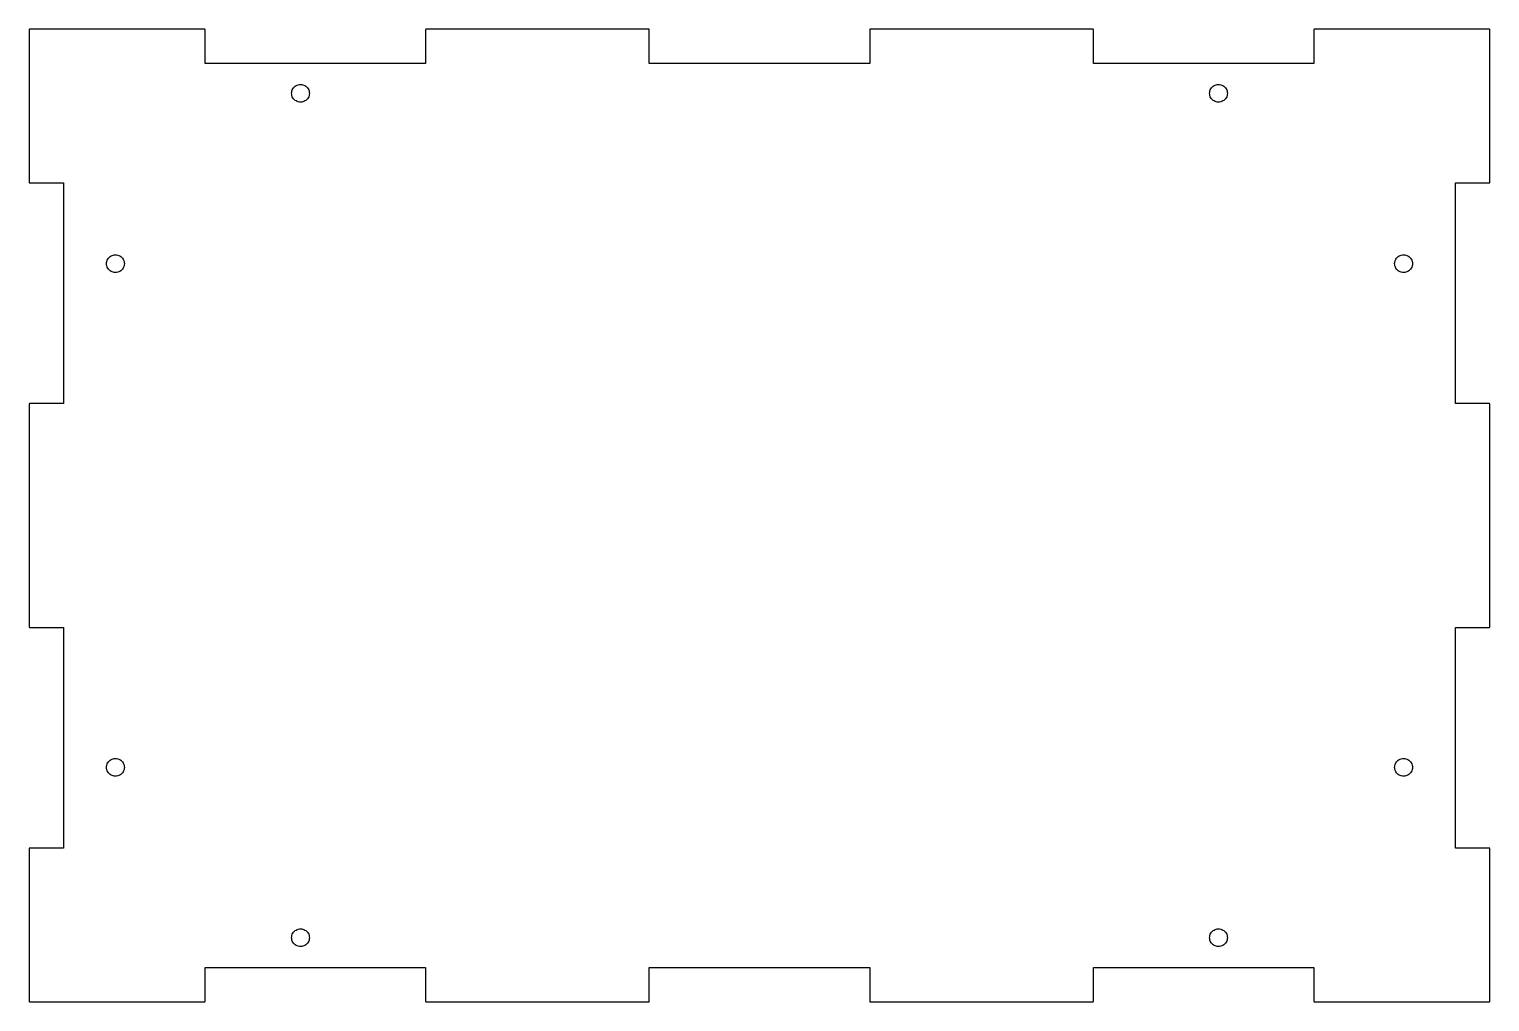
# Model space of a CAD drawing. Header units: metres. Extents: x -99 to 306, y -66 to 316.
# Drawn here: x -98.7 to 98.7, y -65.7 to 65.7 of the extents above; entities that cross this region are included whole.
import ezdxf

# ---------------------------------------------------------------- set-up
doc = ezdxf.new("R2010")
doc.units = ezdxf.units.M

msp = doc.modelspace()

# ---------------------------------------------------------------- linework, layer by layer
for p, q in [((-98.6496, 65.6065), (-98.65, 65.6)), ((-98.65, 65.6), (-98.65, 44.95)), ((-98.6483, 65.6129), (-98.6496, 65.6065)), ((-98.6462, 65.6191), (-98.6483, 65.6129)), ((-98.6433, 65.625), (-98.6462, 65.6191)), ((-98.6397, 65.6304), (-98.6433, 65.625)), ((-98.6353, 65.6353), (-98.6397, 65.6304)), ((-98.6304, 65.6397), (-98.6353, 65.6353)), ((-98.625, 65.6433), (-98.6304, 65.6397)), ((-98.6191, 65.6462), (-98.625, 65.6433)), ((-98.6129, 65.6483), (-98.6191, 65.6462)), ((-98.6065, 65.6496), (-98.6129, 65.6483)), ((-98.6, 65.65), (-98.6065, 65.6496)), ((-74.95, 65.65), (-98.6, 65.65)), ((-74.9435, 65.6496), (-74.95, 65.65)), ((-74.9371, 65.6483), (-74.9435, 65.6496)), ((-74.9309, 65.6462), (-74.9371, 65.6483)), ((-74.925, 65.6433), (-74.9309, 65.6462)), ((-74.9196, 65.6397), (-74.925, 65.6433)), ((-74.9146, 65.6353), (-74.9196, 65.6397)), ((-74.9103, 65.6304), (-74.9146, 65.6353)), ((-74.9067, 65.625), (-74.9103, 65.6304)), ((-74.9038, 65.6191), (-74.9067, 65.625)), ((-74.9017, 65.6129), (-74.9038, 65.6191)), ((-74.9004, 65.6065), (-74.9017, 65.6129)), ((-74.9, 65.6), (-74.9004, 65.6065)), ((-74.9, 61.04), (-74.9, 65.6)), ((-45.0996, 65.6065), (-45.1, 65.6)), ((-45.1, 65.6), (-45.1, 61.04)), ((-45.0983, 65.6129), (-45.0996, 65.6065)), ((-45.0962, 65.6191), (-45.0983, 65.6129)), ((-45.0933, 65.625), (-45.0962, 65.6191)), ((-45.0897, 65.6304), (-45.0933, 65.625)), ((-45.0853, 65.6353), (-45.0897, 65.6304)), ((-45.0804, 65.6397), (-45.0853, 65.6353)), ((-45.075, 65.6433), (-45.0804, 65.6397)), ((-45.0691, 65.6462), (-45.075, 65.6433)), ((-45.0629, 65.6483), (-45.0691, 65.6462)), ((-45.0565, 65.6496), (-45.0629, 65.6483)), ((-45.05, 65.65), (-45.0565, 65.6496)), ((-14.95, 65.65), (-45.05, 65.65)), ((-14.9435, 65.6496), (-14.95, 65.65)), ((-14.9371, 65.6483), (-14.9435, 65.6496)), ((-14.9309, 65.6462), (-14.9371, 65.6483)), ((-14.925, 65.6433), (-14.9309, 65.6462)), ((-14.9196, 65.6397), (-14.925, 65.6433)), ((-14.9146, 65.6353), (-14.9196, 65.6397)), ((-14.9103, 65.6304), (-14.9146, 65.6353)), ((-14.9067, 65.625), (-14.9103, 65.6304)), ((-14.9038, 65.6191), (-14.9067, 65.625)), ((-14.9017, 65.6129), (-14.9038, 65.6191)), ((-14.9004, 65.6065), (-14.9017, 65.6129)), ((-14.9, 65.6), (-14.9004, 65.6065)), ((-14.9, 61.04), (-14.9, 65.6)), ((14.9004, 65.6065), (14.9, 65.6)), ((14.9, 65.6), (14.9, 61.04)), ((14.9017, 65.6129), (14.9004, 65.6065)), ((14.9038, 65.6191), (14.9017, 65.6129)), ((14.9067, 65.625), (14.9038, 65.6191)), ((14.9103, 65.6304), (14.9067, 65.625)), ((14.9146, 65.6353), (14.9103, 65.6304)), ((14.9196, 65.6397), (14.9146, 65.6353)), ((14.925, 65.6433), (14.9196, 65.6397)), ((14.9309, 65.6462), (14.925, 65.6433)), ((14.9371, 65.6483), (14.9309, 65.6462)), ((14.9435, 65.6496), (14.9371, 65.6483)), ((14.95, 65.65), (14.9435, 65.6496)), ((45.05, 65.65), (14.95, 65.65)), ((45.0565, 65.6496), (45.05, 65.65)), ((45.0629, 65.6483), (45.0565, 65.6496)), ((45.0691, 65.6462), (45.0629, 65.6483)), ((45.075, 65.6433), (45.0691, 65.6462)), ((45.0804, 65.6397), (45.075, 65.6433)), ((45.0853, 65.6353), (45.0804, 65.6397)), ((45.0897, 65.6304), (45.0853, 65.6353)), ((45.0933, 65.625), (45.0897, 65.6304)), ((45.0962, 65.6191), (45.0933, 65.625)), ((45.0983, 65.6129), (45.0962, 65.6191)), ((45.0996, 65.6065), (45.0983, 65.6129)), ((45.1, 65.6), (45.0996, 65.6065)), ((45.1, 61.04), (45.1, 65.6)), ((74.9004, 65.6065), (74.9, 65.6)), ((74.9, 65.6), (74.9, 61.04)), ((74.9017, 65.6129), (74.9004, 65.6065)), ((74.9038, 65.6191), (74.9017, 65.6129)), ((74.9067, 65.625), (74.9038, 65.6191)), ((74.9103, 65.6304), (74.9067, 65.625)), ((74.9146, 65.6353), (74.9103, 65.6304)), ((74.9196, 65.6397), (74.9146, 65.6353)), ((74.925, 65.6433), (74.9196, 65.6397)), ((74.9309, 65.6462), (74.925, 65.6433)), ((74.9371, 65.6483), (74.9309, 65.6462)), ((74.9435, 65.6496), (74.9371, 65.6483)), ((74.95, 65.65), (74.9435, 65.6496)), ((98.6, 65.65), (74.95, 65.65)), ((98.6065, 65.6496), (98.6, 65.65)), ((98.6129, 65.6483), (98.6065, 65.6496)), ((98.6191, 65.6462), (98.6129, 65.6483)), ((98.625, 65.6433), (98.6191, 65.6462)), ((98.6304, 65.6397), (98.625, 65.6433)), ((98.6353, 65.6353), (98.6304, 65.6397)), ((98.6397, 65.6304), (98.6353, 65.6353)), ((98.6433, 65.625), (98.6397, 65.6304)), ((98.6462, 65.6191), (98.6433, 65.625)), ((98.6483, 65.6129), (98.6462, 65.6191)), ((98.6496, 65.6065), (98.6483, 65.6129)), ((98.65, 65.6), (98.6496, 65.6065)), ((98.65, 44.95), (98.65, 65.6)), ((-45.1, 61.04), (-74.9, 61.04)), ((14.9, 61.04), (-14.9, 61.04)), ((74.9, 61.04), (45.1, 61.04)), ((-63.1896, 57.1566), (-63.159, 57.3106)), ((-63.159, 57.3106), (-63.1086, 57.4592)), ((-63.1086, 57.4592), (-63.0392, 57.5999)), ((-63.0392, 57.5999), (-62.9519, 57.7305)), ((-62.9519, 57.7305), (-62.8484, 57.8484)), ((-62.8484, 57.8484), (-62.7305, 57.9519)), ((-62.7305, 57.9519), (-62.5999, 58.0392)), ((-62.5999, 58.0392), (-62.4592, 58.1086)), ((-62.4592, 58.1086), (-62.3106, 58.159)), ((-62.3106, 58.159), (-62.1566, 58.1896)), ((-62.1566, 58.1896), (-62, 58.1999)), ((-62, 58.1999), (-61.8434, 58.1896)), ((-61.8434, 58.1896), (-61.6894, 58.159)), ((-61.6894, 58.159), (-61.5409, 58.1086)), ((-61.5409, 58.1086), (-61.4, 58.0391)), ((-61.4, 58.0391), (-61.2695, 57.9519)), ((-61.2695, 57.9519), (-61.1515, 57.8484)), ((-61.1515, 57.8484), (-61.0481, 57.7305)), ((-61.0481, 57.7305), (-60.9608, 57.5999)), ((-60.9608, 57.5999), (-60.8914, 57.4592)), ((-60.8914, 57.4592), (-60.841, 57.3106)), ((-60.841, 57.3106), (-60.8104, 57.1566)), ((60.8104, 57.1566), (60.841, 57.3106)), ((60.841, 57.3106), (60.8914, 57.4592)), ((60.8914, 57.4592), (60.9608, 57.5999)), ((60.9608, 57.5999), (61.0481, 57.7305)), ((61.0481, 57.7305), (61.1515, 57.8484)), ((61.1515, 57.8484), (61.2695, 57.9519)), ((61.2695, 57.9519), (61.4, 58.0391)), ((61.4, 58.0391), (61.5409, 58.1086)), ((61.5409, 58.1086), (61.6894, 58.159)), ((61.6894, 58.159), (61.8434, 58.1896)), ((61.8434, 58.1896), (62, 58.1999)), ((62, 58.1999), (62.1566, 58.1896)), ((62.1566, 58.1896), (62.3106, 58.159)), ((62.3106, 58.159), (62.4592, 58.1086)), ((62.4592, 58.1086), (62.5999, 58.0392)), ((62.5999, 58.0392), (62.7305, 57.9519)), ((62.7305, 57.9519), (62.8484, 57.8484)), ((62.8484, 57.8484), (62.9519, 57.7305)), ((62.9519, 57.7305), (63.0392, 57.5999)), ((63.0392, 57.5999), (63.1086, 57.4592)), ((63.1086, 57.4592), (63.159, 57.3106)), ((63.159, 57.3106), (63.1896, 57.1566)), ((-63.1999, 57), (-63.1896, 57.1566)), ((-63.1896, 56.8434), (-63.1999, 57)), ((-63.159, 56.6894), (-63.1896, 56.8434)), ((-63.1086, 56.5409), (-63.159, 56.6894)), ((-63.0391, 56.4), (-63.1086, 56.5409)), ((-62.9519, 56.2695), (-63.0391, 56.4)), ((-62.8484, 56.1515), (-62.9519, 56.2695)), ((-62.7305, 56.0481), (-62.8484, 56.1515)), ((-62.5999, 55.9608), (-62.7305, 56.0481)), ((-62.4592, 55.8914), (-62.5999, 55.9608)), ((-62.3106, 55.841), (-62.4592, 55.8914)), ((-62.1566, 55.8104), (-62.3106, 55.841)), ((-62, 55.8001), (-62.1566, 55.8104)), ((-61.8434, 55.8104), (-62, 55.8001)), ((-61.6894, 55.841), (-61.8434, 55.8104)), ((-61.5409, 55.8914), (-61.6894, 55.841)), ((-61.4, 55.9609), (-61.5409, 55.8914)), ((-61.2695, 56.0481), (-61.4, 55.9609)), ((-61.1515, 56.1515), (-61.2695, 56.0481)), ((-61.0481, 56.2695), (-61.1515, 56.1515)), ((-60.9609, 56.4), (-61.0481, 56.2695)), ((-60.8914, 56.5409), (-60.9609, 56.4)), ((-60.841, 56.6894), (-60.8914, 56.5409)), ((-60.8104, 56.8434), (-60.841, 56.6894)), ((-60.8104, 57.1566), (-60.8001, 57)), ((-60.8001, 57), (-60.8104, 56.8434)), ((60.8001, 57), (60.8104, 57.1566)), ((60.8104, 56.8434), (60.8001, 57)), ((60.841, 56.6894), (60.8104, 56.8434)), ((60.8914, 56.5409), (60.841, 56.6894)), ((60.9609, 56.4), (60.8914, 56.5409)), ((61.0481, 56.2695), (60.9609, 56.4)), ((61.1515, 56.1515), (61.0481, 56.2695)), ((61.2695, 56.0481), (61.1515, 56.1515)), ((61.4, 55.9609), (61.2695, 56.0481)), ((61.5409, 55.8914), (61.4, 55.9609)), ((61.6894, 55.841), (61.5409, 55.8914)), ((61.8434, 55.8104), (61.6894, 55.841)), ((62, 55.8001), (61.8434, 55.8104)), ((62.1566, 55.8104), (62, 55.8001)), ((62.3106, 55.841), (62.1566, 55.8104)), ((62.4592, 55.8914), (62.3106, 55.841)), ((62.5999, 55.9608), (62.4592, 55.8914)), ((62.7305, 56.0481), (62.5999, 55.9608)), ((62.8484, 56.1515), (62.7305, 56.0481)), ((62.9519, 56.2695), (62.8484, 56.1515)), ((63.0391, 56.4), (62.9519, 56.2695)), ((63.1086, 56.5409), (63.0391, 56.4)), ((63.159, 56.6894), (63.1086, 56.5409)), ((63.1896, 56.8434), (63.159, 56.6894)), ((63.1896, 57.1566), (63.1999, 57)), ((63.1999, 57), (63.1896, 56.8434)), ((-98.65, 44.95), (-98.6496, 44.9435)), ((-98.6496, 44.9435), (-98.6483, 44.9371)), ((-98.6483, 44.9371), (-98.6462, 44.9309)), ((-98.6462, 44.9309), (-98.6433, 44.925)), ((-98.6433, 44.925), (-98.6397, 44.9196)), ((-98.6397, 44.9196), (-98.6353, 44.9146)), ((-98.6353, 44.9146), (-98.6304, 44.9103)), ((-98.6304, 44.9103), (-98.625, 44.9067)), ((-98.625, 44.9067), (-98.6191, 44.9038)), ((-98.6191, 44.9038), (-98.6129, 44.9017)), ((-98.6129, 44.9017), (-98.6065, 44.9004)), ((-98.6065, 44.9004), (-98.6, 44.9)), ((-98.6, 44.9), (-94.04, 44.9)), ((-94.04, 44.9), (-94.04, 15.1)), ((94.04, 15.1), (94.04, 44.9)), ((94.04, 44.9), (98.6, 44.9)), ((98.6, 44.9), (98.6065, 44.9004)), ((98.6065, 44.9004), (98.6129, 44.9017)), ((98.6129, 44.9017), (98.6191, 44.9038)), ((98.6191, 44.9038), (98.625, 44.9067)), ((98.625, 44.9067), (98.6304, 44.9103)), ((98.6304, 44.9103), (98.6353, 44.9146)), ((98.6353, 44.9146), (98.6397, 44.9196)), ((98.6397, 44.9196), (98.6433, 44.925)), ((98.6433, 44.925), (98.6462, 44.9309)), ((98.6462, 44.9309), (98.6483, 44.9371)), ((98.6483, 44.9371), (98.6496, 44.9435)), ((98.6496, 44.9435), (98.65, 44.95)), ((-88.1999, 34), (-88.1896, 34.1566)), ((-88.1896, 33.8434), (-88.1999, 34)), ((-88.1896, 34.1566), (-88.159, 34.3106)), ((-88.159, 33.6894), (-88.1896, 33.8434)), ((-88.159, 34.3106), (-88.1086, 34.4592)), ((-88.1086, 33.5409), (-88.159, 33.6894)), ((-88.1086, 34.4592), (-88.0392, 34.5999)), ((-88.0392, 34.5999), (-87.9519, 34.7305)), ((-87.9519, 34.7305), (-87.8484, 34.8484)), ((-87.8484, 34.8484), (-87.7305, 34.9519)), ((-87.7305, 34.9519), (-87.5999, 35.0392)), ((-87.5999, 35.0392), (-87.4592, 35.1086)), ((-87.4592, 35.1086), (-87.3106, 35.159)), ((-87.3106, 35.159), (-87.1566, 35.1896)), ((-87.1566, 35.1896), (-87, 35.1999)), ((-87, 35.1999), (-86.8434, 35.1896)), ((-86.8434, 35.1896), (-86.6894, 35.159)), ((-86.6894, 35.159), (-86.5409, 35.1086)), ((-86.5409, 35.1086), (-86.4, 35.0391)), ((-86.4, 35.0391), (-86.2695, 34.9519)), ((-86.2695, 34.9519), (-86.1515, 34.8484)), ((-86.1515, 34.8484), (-86.0481, 34.7305)), ((-86.0481, 34.7305), (-85.9608, 34.5999)), ((-85.9608, 34.5999), (-85.8914, 34.4592)), ((-85.8914, 34.4592), (-85.841, 34.3106)), ((-85.841, 33.6894), (-85.8914, 33.5409)), ((-85.841, 34.3106), (-85.8104, 34.1566)), ((-85.8104, 33.8434), (-85.841, 33.6894)), ((-85.8104, 34.1566), (-85.8001, 34)), ((-85.8001, 34), (-85.8104, 33.8434)), ((85.8001, 34), (85.8104, 34.1566)), ((85.8104, 33.8434), (85.8001, 34)), ((85.8104, 34.1566), (85.841, 34.3106)), ((85.841, 33.6894), (85.8104, 33.8434)), ((85.841, 34.3106), (85.8914, 34.4592)), ((85.8914, 33.5409), (85.841, 33.6894)), ((85.8914, 34.4592), (85.9608, 34.5999)), ((85.9608, 34.5999), (86.0481, 34.7305)), ((86.0481, 34.7305), (86.1515, 34.8484)), ((86.1515, 34.8484), (86.2695, 34.9519)), ((86.2695, 34.9519), (86.4, 35.0391)), ((86.4, 35.0391), (86.5409, 35.1086)), ((86.5409, 35.1086), (86.6894, 35.159)), ((86.6894, 35.159), (86.8434, 35.1896)), ((86.8434, 35.1896), (87, 35.1999)), ((87, 35.1999), (87.1566, 35.1896)), ((87.1566, 35.1896), (87.3106, 35.159)), ((87.3106, 35.159), (87.4592, 35.1086)), ((87.4592, 35.1086), (87.5999, 35.0392)), ((87.5999, 35.0392), (87.7305, 34.9519)), ((87.7305, 34.9519), (87.8484, 34.8484)), ((87.8484, 34.8484), (87.9519, 34.7305)), ((87.9519, 34.7305), (88.0392, 34.5999)), ((88.0392, 34.5999), (88.1086, 34.4592)), ((88.1086, 34.4592), (88.159, 34.3106)), ((88.159, 33.6894), (88.1086, 33.5409)), ((88.159, 34.3106), (88.1896, 34.1566)), ((88.1896, 33.8434), (88.159, 33.6894)), ((88.1896, 34.1566), (88.1999, 34)), ((88.1999, 34), (88.1896, 33.8434)), ((-88.0391, 33.4), (-88.1086, 33.5409)), ((-87.9519, 33.2695), (-88.0391, 33.4)), ((-87.8484, 33.1515), (-87.9519, 33.2695)), ((-87.7305, 33.0481), (-87.8484, 33.1515)), ((-87.5999, 32.9608), (-87.7305, 33.0481)), ((-87.4592, 32.8914), (-87.5999, 32.9608)), ((-87.3106, 32.841), (-87.4592, 32.8914)), ((-87.1566, 32.8104), (-87.3106, 32.841)), ((-87, 32.8001), (-87.1566, 32.8104)), ((-86.8434, 32.8104), (-87, 32.8001)), ((-86.6894, 32.841), (-86.8434, 32.8104)), ((-86.5409, 32.8914), (-86.6894, 32.841)), ((-86.4, 32.9609), (-86.5409, 32.8914)), ((-86.2695, 33.0481), (-86.4, 32.9609)), ((-86.1515, 33.1515), (-86.2695, 33.0481)), ((-86.0481, 33.2695), (-86.1515, 33.1515)), ((-85.9609, 33.4), (-86.0481, 33.2695)), ((-85.8914, 33.5409), (-85.9609, 33.4)), ((85.9609, 33.4), (85.8914, 33.5409)), ((86.0481, 33.2695), (85.9609, 33.4)), ((86.1515, 33.1515), (86.0481, 33.2695)), ((86.2695, 33.0481), (86.1515, 33.1515)), ((86.4, 32.9609), (86.2695, 33.0481)), ((86.5409, 32.8914), (86.4, 32.9609)), ((86.6894, 32.841), (86.5409, 32.8914)), ((86.8434, 32.8104), (86.6894, 32.841)), ((87, 32.8001), (86.8434, 32.8104)), ((87.1566, 32.8104), (87, 32.8001)), ((87.3106, 32.841), (87.1566, 32.8104)), ((87.4592, 32.8914), (87.3106, 32.841)), ((87.5999, 32.9608), (87.4592, 32.8914)), ((87.7305, 33.0481), (87.5999, 32.9608)), ((87.8484, 33.1515), (87.7305, 33.0481)), ((87.9519, 33.2695), (87.8484, 33.1515)), ((88.0391, 33.4), (87.9519, 33.2695)), ((88.1086, 33.5409), (88.0391, 33.4)), ((-98.6496, 15.0565), (-98.65, 15.05)), ((-98.65, 15.05), (-98.65, -15.05)), ((-98.6483, 15.0629), (-98.6496, 15.0565)), ((-98.6462, 15.0691), (-98.6483, 15.0629)), ((-98.6433, 15.075), (-98.6462, 15.0691)), ((-98.6397, 15.0804), (-98.6433, 15.075)), ((-98.6353, 15.0853), (-98.6397, 15.0804)), ((-98.6304, 15.0897), (-98.6353, 15.0853)), ((-98.625, 15.0933), (-98.6304, 15.0897)), ((-98.6191, 15.0962), (-98.625, 15.0933)), ((-98.6129, 15.0983), (-98.6191, 15.0962)), ((-98.6065, 15.0996), (-98.6129, 15.0983)), ((-98.6, 15.1), (-98.6065, 15.0996)), ((-94.04, 15.1), (-98.6, 15.1)), ((98.6, 15.1), (94.04, 15.1)), ((98.6065, 15.0996), (98.6, 15.1)), ((98.6129, 15.0983), (98.6065, 15.0996)), ((98.6191, 15.0962), (98.6129, 15.0983)), ((98.625, 15.0933), (98.6191, 15.0962)), ((98.6304, 15.0897), (98.625, 15.0933)), ((98.6353, 15.0853), (98.6304, 15.0897)), ((98.6397, 15.0804), (98.6353, 15.0853)), ((98.6433, 15.075), (98.6397, 15.0804)), ((98.6462, 15.0691), (98.6433, 15.075)), ((98.6483, 15.0629), (98.6462, 15.0691)), ((98.6496, 15.0565), (98.6483, 15.0629)), ((98.65, 15.05), (98.6496, 15.0565)), ((98.65, -15.05), (98.65, 15.05)), ((-98.65, -15.05), (-98.6496, -15.0565)), ((-98.6496, -15.0565), (-98.6483, -15.0629)), ((-98.6483, -15.0629), (-98.6462, -15.0691)), ((-98.6462, -15.0691), (-98.6433, -15.075)), ((-98.6433, -15.075), (-98.6397, -15.0804)), ((-98.6397, -15.0804), (-98.6353, -15.0853)), ((-98.6353, -15.0853), (-98.6304, -15.0897)), ((-98.6304, -15.0897), (-98.625, -15.0933)), ((-98.625, -15.0933), (-98.6191, -15.0962)), ((-98.6191, -15.0962), (-98.6129, -15.0983)), ((-98.6129, -15.0983), (-98.6065, -15.0996)), ((-98.6065, -15.0996), (-98.6, -15.1)), ((-98.6, -15.1), (-94.04, -15.1)), ((-94.04, -15.1), (-94.04, -44.9)), ((94.04, -44.9), (94.04, -15.1)), ((94.04, -15.1), (98.6, -15.1)), ((98.6, -15.1), (98.6065, -15.0996)), ((98.6065, -15.0996), (98.6129, -15.0983)), ((98.6129, -15.0983), (98.6191, -15.0962)), ((98.6191, -15.0962), (98.625, -15.0933)), ((98.625, -15.0933), (98.6304, -15.0897)), ((98.6304, -15.0897), (98.6353, -15.0853)), ((98.6353, -15.0853), (98.6397, -15.0804)), ((98.6397, -15.0804), (98.6433, -15.075)), ((98.6433, -15.075), (98.6462, -15.0691)), ((98.6462, -15.0691), (98.6483, -15.0629)), ((98.6483, -15.0629), (98.6496, -15.0565)), ((98.6496, -15.0565), (98.65, -15.05)), ((-88.159, -33.6894), (-88.1086, -33.5409)), ((-88.1086, -33.5409), (-88.0391, -33.4)), ((-88.0391, -33.4), (-87.9519, -33.2695)), ((-87.9519, -33.2695), (-87.8484, -33.1515)), ((-87.8484, -33.1515), (-87.7305, -33.0481)), ((-87.7305, -33.0481), (-87.5999, -32.9608)), ((-87.5999, -32.9608), (-87.4592, -32.8914)), ((-87.4592, -32.8914), (-87.3106, -32.841)), ((-87.3106, -32.841), (-87.1566, -32.8104)), ((-87.1566, -32.8104), (-87, -32.8001)), ((-87, -32.8001), (-86.8434, -32.8104)), ((-86.8434, -32.8104), (-86.6894, -32.841)), ((-86.6894, -32.841), (-86.5409, -32.8914)), ((-86.5409, -32.8914), (-86.4, -32.9609)), ((-86.4, -32.9609), (-86.2695, -33.0481)), ((-86.2695, -33.0481), (-86.1515, -33.1515)), ((-86.1515, -33.1515), (-86.0481, -33.2695)), ((-86.0481, -33.2695), (-85.9609, -33.4)), ((-85.9609, -33.4), (-85.8914, -33.5409)), ((-85.8914, -33.5409), (-85.841, -33.6894)), ((85.841, -33.6894), (85.8914, -33.5409)), ((85.8914, -33.5409), (85.9609, -33.4)), ((85.9609, -33.4), (86.0481, -33.2695)), ((86.0481, -33.2695), (86.1515, -33.1515)), ((86.1515, -33.1515), (86.2695, -33.0481)), ((86.2695, -33.0481), (86.4, -32.9609)), ((86.4, -32.9609), (86.5409, -32.8914)), ((86.5409, -32.8914), (86.6894, -32.841)), ((86.6894, -32.841), (86.8434, -32.8104)), ((86.8434, -32.8104), (87, -32.8001)), ((87, -32.8001), (87.1566, -32.8104)), ((87.1566, -32.8104), (87.3106, -32.841)), ((87.3106, -32.841), (87.4592, -32.8914)), ((87.4592, -32.8914), (87.5999, -32.9608)), ((87.5999, -32.9608), (87.7305, -33.0481)), ((87.7305, -33.0481), (87.8484, -33.1515)), ((87.8484, -33.1515), (87.9519, -33.2695)), ((87.9519, -33.2695), (88.0391, -33.4)), ((88.0391, -33.4), (88.1086, -33.5409)), ((88.1086, -33.5409), (88.159, -33.6894)), ((-88.1999, -34), (-88.1896, -33.8434)), ((-88.1896, -34.1566), (-88.1999, -34)), ((-88.1896, -33.8434), (-88.159, -33.6894)), ((-88.159, -34.3106), (-88.1896, -34.1566)), ((-88.1086, -34.4592), (-88.159, -34.3106)), ((-88.0392, -34.5999), (-88.1086, -34.4592)), ((-87.9519, -34.7305), (-88.0392, -34.5999)), ((-87.8484, -34.8484), (-87.9519, -34.7305)), ((-87.7305, -34.9519), (-87.8484, -34.8484)), ((-87.5999, -35.0392), (-87.7305, -34.9519)), ((-87.4592, -35.1086), (-87.5999, -35.0392)), ((-87.3106, -35.159), (-87.4592, -35.1086)), ((-87.1566, -35.1896), (-87.3106, -35.159)), ((-87, -35.1999), (-87.1566, -35.1896)), ((-86.8434, -35.1896), (-87, -35.1999)), ((-86.6894, -35.159), (-86.8434, -35.1896)), ((-86.5409, -35.1086), (-86.6894, -35.159)), ((-86.4, -35.0391), (-86.5409, -35.1086)), ((-86.2695, -34.9519), (-86.4, -35.0391)), ((-86.1515, -34.8484), (-86.2695, -34.9519)), ((-86.0481, -34.7305), (-86.1515, -34.8484)), ((-85.9608, -34.5999), (-86.0481, -34.7305)), ((-85.8914, -34.4592), (-85.9608, -34.5999)), ((-85.841, -34.3106), (-85.8914, -34.4592)), ((-85.841, -33.6894), (-85.8104, -33.8434)), ((-85.8104, -34.1566), (-85.841, -34.3106)), ((-85.8104, -33.8434), (-85.8001, -34)), ((-85.8001, -34), (-85.8104, -34.1566)), ((85.8001, -34), (85.8104, -33.8434)), ((85.8104, -34.1566), (85.8001, -34)), ((85.8104, -33.8434), (85.841, -33.6894)), ((85.841, -34.3106), (85.8104, -34.1566)), ((85.8914, -34.4592), (85.841, -34.3106)), ((85.9608, -34.5999), (85.8914, -34.4592)), ((86.0481, -34.7305), (85.9608, -34.5999)), ((86.1515, -34.8484), (86.0481, -34.7305)), ((86.2695, -34.9519), (86.1515, -34.8484)), ((86.4, -35.0391), (86.2695, -34.9519)), ((86.5409, -35.1086), (86.4, -35.0391)), ((86.6894, -35.159), (86.5409, -35.1086)), ((86.8434, -35.1896), (86.6894, -35.159)), ((87, -35.1999), (86.8434, -35.1896)), ((87.1566, -35.1896), (87, -35.1999)), ((87.3106, -35.159), (87.1566, -35.1896)), ((87.4592, -35.1086), (87.3106, -35.159)), ((87.5999, -35.0392), (87.4592, -35.1086)), ((87.7305, -34.9519), (87.5999, -35.0392)), ((87.8484, -34.8484), (87.7305, -34.9519)), ((87.9519, -34.7305), (87.8484, -34.8484)), ((88.0392, -34.5999), (87.9519, -34.7305)), ((88.1086, -34.4592), (88.0392, -34.5999)), ((88.159, -34.3106), (88.1086, -34.4592)), ((88.159, -33.6894), (88.1896, -33.8434)), ((88.1896, -34.1566), (88.159, -34.3106)), ((88.1896, -33.8434), (88.1999, -34)), ((88.1999, -34), (88.1896, -34.1566)), ((-98.6496, -44.9435), (-98.65, -44.95)), ((-98.65, -44.95), (-98.65, -65.6)), ((-98.6483, -44.9371), (-98.6496, -44.9435)), ((-98.6462, -44.9309), (-98.6483, -44.9371)), ((-98.6433, -44.925), (-98.6462, -44.9309)), ((-98.6397, -44.9196), (-98.6433, -44.925)), ((-98.6353, -44.9146), (-98.6397, -44.9196)), ((-98.6304, -44.9103), (-98.6353, -44.9146)), ((-98.625, -44.9067), (-98.6304, -44.9103)), ((-98.6191, -44.9038), (-98.625, -44.9067)), ((-98.6129, -44.9017), (-98.6191, -44.9038)), ((-98.6065, -44.9004), (-98.6129, -44.9017)), ((-98.6, -44.9), (-98.6065, -44.9004)), ((-94.04, -44.9), (-98.6, -44.9)), ((98.6, -44.9), (94.04, -44.9)), ((98.6065, -44.9004), (98.6, -44.9)), ((98.6129, -44.9017), (98.6065, -44.9004)), ((98.6191, -44.9038), (98.6129, -44.9017)), ((98.625, -44.9067), (98.6191, -44.9038)), ((98.6304, -44.9103), (98.625, -44.9067)), ((98.6353, -44.9146), (98.6304, -44.9103)), ((98.6397, -44.9196), (98.6353, -44.9146)), ((98.6433, -44.925), (98.6397, -44.9196)), ((98.6462, -44.9309), (98.6433, -44.925)), ((98.6483, -44.9371), (98.6462, -44.9309)), ((98.6496, -44.9435), (98.6483, -44.9371)), ((98.65, -44.95), (98.6496, -44.9435)), ((98.65, -65.6), (98.65, -44.95)), ((-63.1999, -57), (-63.1896, -56.8434)), ((-63.1896, -57.1566), (-63.1999, -57)), ((-63.1896, -56.8434), (-63.159, -56.6894)), ((-63.159, -57.3106), (-63.1896, -57.1566)), ((-63.159, -56.6894), (-63.1086, -56.5409)), ((-63.1086, -56.5409), (-63.0391, -56.4)), ((-63.0391, -56.4), (-62.9519, -56.2695)), ((-62.9519, -56.2695), (-62.8484, -56.1515)), ((-62.8484, -56.1515), (-62.7305, -56.0481)), ((-62.7305, -56.0481), (-62.5999, -55.9608)), ((-62.5999, -55.9608), (-62.4592, -55.8914)), ((-62.4592, -55.8914), (-62.3106, -55.841)), ((-62.3106, -55.841), (-62.1566, -55.8104)), ((-62.1566, -55.8104), (-62, -55.8001)), ((-62, -55.8001), (-61.8434, -55.8104)), ((-61.8434, -55.8104), (-61.6894, -55.841)), ((-61.6894, -55.841), (-61.5409, -55.8914)), ((-61.5409, -55.8914), (-61.4, -55.9609)), ((-61.4, -55.9609), (-61.2695, -56.0481)), ((-61.2695, -56.0481), (-61.1515, -56.1515)), ((-61.1515, -56.1515), (-61.0481, -56.2695)), ((-61.0481, -56.2695), (-60.9609, -56.4)), ((-60.9609, -56.4), (-60.8914, -56.5409)), ((-60.8914, -56.5409), (-60.841, -56.6894)), ((-60.841, -56.6894), (-60.8104, -56.8434)), ((-60.8104, -57.1566), (-60.841, -57.3106)), ((-60.8104, -56.8434), (-60.8001, -57)), ((-60.8001, -57), (-60.8104, -57.1566)), ((60.8001, -57), (60.8104, -56.8434)), ((60.8104, -57.1566), (60.8001, -57)), ((60.8104, -56.8434), (60.841, -56.6894)), ((60.841, -57.3106), (60.8104, -57.1566)), ((60.841, -56.6894), (60.8914, -56.5409)), ((60.8914, -56.5409), (60.9609, -56.4)), ((60.9609, -56.4), (61.0481, -56.2695)), ((61.0481, -56.2695), (61.1515, -56.1515)), ((61.1515, -56.1515), (61.2695, -56.0481)), ((61.2695, -56.0481), (61.4, -55.9609)), ((61.4, -55.9609), (61.5409, -55.8914)), ((61.5409, -55.8914), (61.6894, -55.841)), ((61.6894, -55.841), (61.8434, -55.8104)), ((61.8434, -55.8104), (62, -55.8001)), ((62, -55.8001), (62.1566, -55.8104)), ((62.1566, -55.8104), (62.3106, -55.841)), ((62.3106, -55.841), (62.4592, -55.8914)), ((62.4592, -55.8914), (62.5999, -55.9608)), ((62.5999, -55.9608), (62.7305, -56.0481)), ((62.7305, -56.0481), (62.8484, -56.1515)), ((62.8484, -56.1515), (62.9519, -56.2695)), ((62.9519, -56.2695), (63.0391, -56.4)), ((63.0391, -56.4), (63.1086, -56.5409)), ((63.1086, -56.5409), (63.159, -56.6894)), ((63.159, -56.6894), (63.1896, -56.8434)), ((63.1896, -57.1566), (63.159, -57.3106)), ((63.1896, -56.8434), (63.1999, -57)), ((63.1999, -57), (63.1896, -57.1566)), ((-63.1086, -57.4592), (-63.159, -57.3106)), ((-63.0392, -57.5999), (-63.1086, -57.4592)), ((-62.9519, -57.7305), (-63.0392, -57.5999)), ((-62.8484, -57.8484), (-62.9519, -57.7305)), ((-62.7305, -57.9519), (-62.8484, -57.8484)), ((-62.5999, -58.0392), (-62.7305, -57.9519)), ((-62.4592, -58.1086), (-62.5999, -58.0392)), ((-62.3106, -58.159), (-62.4592, -58.1086)), ((-62.1566, -58.1896), (-62.3106, -58.159)), ((-62, -58.1999), (-62.1566, -58.1896)), ((-61.8434, -58.1896), (-62, -58.1999)), ((-61.6894, -58.159), (-61.8434, -58.1896)), ((-61.5409, -58.1086), (-61.6894, -58.159)), ((-61.4, -58.0391), (-61.5409, -58.1086)), ((-61.2695, -57.9519), (-61.4, -58.0391)), ((-61.1515, -57.8484), (-61.2695, -57.9519)), ((-61.0481, -57.7305), (-61.1515, -57.8484)), ((-60.9608, -57.5999), (-61.0481, -57.7305)), ((-60.8914, -57.4592), (-60.9608, -57.5999)), ((-60.841, -57.3106), (-60.8914, -57.4592)), ((60.8914, -57.4592), (60.841, -57.3106)), ((60.9608, -57.5999), (60.8914, -57.4592)), ((61.0481, -57.7305), (60.9608, -57.5999)), ((61.1515, -57.8484), (61.0481, -57.7305)), ((61.2695, -57.9519), (61.1515, -57.8484)), ((61.4, -58.0391), (61.2695, -57.9519)), ((61.5409, -58.1086), (61.4, -58.0391)), ((61.6894, -58.159), (61.5409, -58.1086)), ((61.8434, -58.1896), (61.6894, -58.159)), ((62, -58.1999), (61.8434, -58.1896)), ((62.1566, -58.1896), (62, -58.1999)), ((62.3106, -58.159), (62.1566, -58.1896)), ((62.4592, -58.1086), (62.3106, -58.159)), ((62.5999, -58.0392), (62.4592, -58.1086)), ((62.7305, -57.9519), (62.5999, -58.0392)), ((62.8484, -57.8484), (62.7305, -57.9519)), ((62.9519, -57.7305), (62.8484, -57.8484)), ((63.0392, -57.5999), (62.9519, -57.7305)), ((63.1086, -57.4592), (63.0392, -57.5999)), ((63.159, -57.3106), (63.1086, -57.4592)), ((-74.9, -65.6), (-74.9, -61.04)), ((-74.9, -61.04), (-45.1, -61.04)), ((-45.1, -61.04), (-45.1, -65.6)), ((-14.9, -65.6), (-14.9, -61.04)), ((-14.9, -61.04), (14.9, -61.04)), ((14.9, -61.04), (14.9, -65.6)), ((45.1, -65.6), (45.1, -61.04)), ((45.1, -61.04), (74.9, -61.04)), ((74.9, -61.04), (74.9, -65.6)), ((-98.65, -65.6), (-98.6496, -65.6065)), ((-98.6496, -65.6065), (-98.6483, -65.6129)), ((-98.6483, -65.6129), (-98.6462, -65.6191)), ((-98.6462, -65.6191), (-98.6433, -65.625)), ((-98.6433, -65.625), (-98.6397, -65.6304)), ((-98.6397, -65.6304), (-98.6353, -65.6353)), ((-98.6353, -65.6353), (-98.6304, -65.6397)), ((-98.6304, -65.6397), (-98.625, -65.6433)), ((-98.625, -65.6433), (-98.6191, -65.6462)), ((-98.6191, -65.6462), (-98.6129, -65.6483)), ((-98.6129, -65.6483), (-98.6065, -65.6496)), ((-98.6065, -65.6496), (-98.6, -65.65)), ((-98.6, -65.65), (-74.95, -65.65)), ((-74.95, -65.65), (-74.9435, -65.6496)), ((-74.9435, -65.6496), (-74.9371, -65.6483)), ((-74.9371, -65.6483), (-74.9309, -65.6462)), ((-74.9309, -65.6462), (-74.925, -65.6433)), ((-74.925, -65.6433), (-74.9196, -65.6397)), ((-74.9196, -65.6397), (-74.9146, -65.6353)), ((-74.9146, -65.6353), (-74.9103, -65.6304)), ((-74.9103, -65.6304), (-74.9067, -65.625)), ((-74.9067, -65.625), (-74.9038, -65.6191)), ((-74.9038, -65.6191), (-74.9017, -65.6129)), ((-74.9017, -65.6129), (-74.9004, -65.6065)), ((-74.9004, -65.6065), (-74.9, -65.6)), ((-45.1, -65.6), (-45.0996, -65.6065)), ((-45.0996, -65.6065), (-45.0983, -65.6129)), ((-45.0983, -65.6129), (-45.0962, -65.6191)), ((-45.0962, -65.6191), (-45.0933, -65.625)), ((-45.0933, -65.625), (-45.0897, -65.6304)), ((-45.0897, -65.6304), (-45.0853, -65.6353)), ((-45.0853, -65.6353), (-45.0804, -65.6397)), ((-45.0804, -65.6397), (-45.075, -65.6433)), ((-45.075, -65.6433), (-45.0691, -65.6462)), ((-45.0691, -65.6462), (-45.0629, -65.6483)), ((-45.0629, -65.6483), (-45.0565, -65.6496)), ((-45.0565, -65.6496), (-45.05, -65.65)), ((-45.05, -65.65), (-14.95, -65.65)), ((-14.95, -65.65), (-14.9435, -65.6496)), ((-14.9435, -65.6496), (-14.9371, -65.6483)), ((-14.9371, -65.6483), (-14.9309, -65.6462)), ((-14.9309, -65.6462), (-14.925, -65.6433)), ((-14.925, -65.6433), (-14.9196, -65.6397)), ((-14.9196, -65.6397), (-14.9146, -65.6353)), ((-14.9146, -65.6353), (-14.9103, -65.6304)), ((-14.9103, -65.6304), (-14.9067, -65.625)), ((-14.9067, -65.625), (-14.9038, -65.6191)), ((-14.9038, -65.6191), (-14.9017, -65.6129)), ((-14.9017, -65.6129), (-14.9004, -65.6065)), ((-14.9004, -65.6065), (-14.9, -65.6)), ((14.9, -65.6), (14.9004, -65.6065)), ((14.9004, -65.6065), (14.9017, -65.6129)), ((14.9017, -65.6129), (14.9038, -65.6191)), ((14.9038, -65.6191), (14.9067, -65.625)), ((14.9067, -65.625), (14.9103, -65.6304)), ((14.9103, -65.6304), (14.9146, -65.6353)), ((14.9146, -65.6353), (14.9196, -65.6397)), ((14.9196, -65.6397), (14.925, -65.6433)), ((14.925, -65.6433), (14.9309, -65.6462)), ((14.9309, -65.6462), (14.9371, -65.6483)), ((14.9371, -65.6483), (14.9435, -65.6496)), ((14.9435, -65.6496), (14.95, -65.65)), ((14.95, -65.65), (45.05, -65.65)), ((45.05, -65.65), (45.0565, -65.6496)), ((45.0565, -65.6496), (45.0629, -65.6483)), ((45.0629, -65.6483), (45.0691, -65.6462)), ((45.0691, -65.6462), (45.075, -65.6433)), ((45.075, -65.6433), (45.0804, -65.6397)), ((45.0804, -65.6397), (45.0853, -65.6353)), ((45.0853, -65.6353), (45.0897, -65.6304)), ((45.0897, -65.6304), (45.0933, -65.625)), ((45.0933, -65.625), (45.0962, -65.6191)), ((45.0962, -65.6191), (45.0983, -65.6129)), ((45.0983, -65.6129), (45.0996, -65.6065)), ((45.0996, -65.6065), (45.1, -65.6)), ((74.9, -65.6), (74.9004, -65.6065)), ((74.9004, -65.6065), (74.9017, -65.6129)), ((74.9017, -65.6129), (74.9038, -65.6191)), ((74.9038, -65.6191), (74.9067, -65.625)), ((74.9067, -65.625), (74.9103, -65.6304)), ((74.9103, -65.6304), (74.9146, -65.6353)), ((74.9146, -65.6353), (74.9196, -65.6397)), ((74.9196, -65.6397), (74.925, -65.6433)), ((74.925, -65.6433), (74.9309, -65.6462)), ((74.9309, -65.6462), (74.9371, -65.6483)), ((74.9371, -65.6483), (74.9435, -65.6496)), ((74.9435, -65.6496), (74.95, -65.65)), ((74.95, -65.65), (98.6, -65.65)), ((98.6, -65.65), (98.6065, -65.6496)), ((98.6065, -65.6496), (98.6129, -65.6483)), ((98.6129, -65.6483), (98.6191, -65.6462)), ((98.6191, -65.6462), (98.625, -65.6433)), ((98.625, -65.6433), (98.6304, -65.6397)), ((98.6304, -65.6397), (98.6353, -65.6353)), ((98.6353, -65.6353), (98.6397, -65.6304)), ((98.6397, -65.6304), (98.6433, -65.625)), ((98.6433, -65.625), (98.6462, -65.6191)), ((98.6462, -65.6191), (98.6483, -65.6129)), ((98.6483, -65.6129), (98.6496, -65.6065)), ((98.6496, -65.6065), (98.65, -65.6))]:
    msp.add_line(p, q)

doc.saveas('drawing.dxf')
